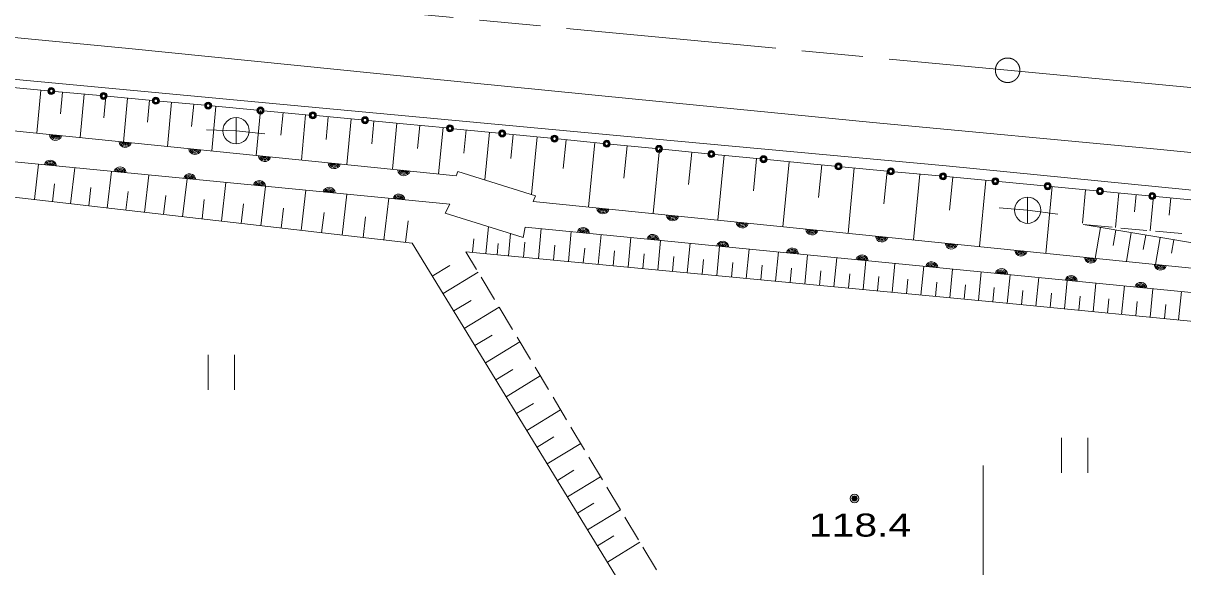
# Model space of a CAD drawing. Units: millimetres, scale not verified. Extents: x 40000 to 680000, y 20000 to 380000.
# Drawn here: x 307826 to 374057, y 262812 to 293898 of the extents above; entities that cross this region are included whole.
import ezdxf
from ezdxf.enums import TextEntityAlignment as Align

# ---------------------------------------------------------------- set-up
doc = ezdxf.new("R2010")
doc.units = ezdxf.units.MM
doc.header["$LTSCALE"] = 1000
doc.header["$PDMODE"] = 32
doc.header["$PDSIZE"] = 500
doc.linetypes.add('CHAIN', pattern=[18.5, 12, -1.5, 3.5, -1.5])
for name, color, linetype, lineweight in [('M-BMK', 2, 'CHAIN', 13), ('M-STR-HTXT', 7, 'Continuous', 13), ('M-STR-STRC', 7, 'Continuous', 13), ('M-WORK', 1, 'Continuous', 13)]:
    doc.layers.add(name, color=color, linetype=linetype, lineweight=lineweight)
doc.styles.add('ＭＳ Ｐゴシック', font='')
doc.styles.get('ＭＳ Ｐゴシック').set_extended_font_data('MS PGothic')

msp = doc.modelspace()

# ---------------------------------------------------------------- linework, layer by layer
at = {"layer": 'M-BMK'}
msp.add_line((265195, 300599), (364052, 291204), dxfattribs=at)
msp.add_lwpolyline([(364052, 291204), (423977, 285520), (450299, 283096), (463116, 282169)], dxfattribs=at)
msp.add_circle((364052, 291204), 700, dxfattribs=at)
at = {"layer": 'M-STR-HTXT'}
msp.add_line((362648, 268602), (362648, 234966), dxfattribs=at)
at = {"layer": 'M-STR-STRC'}
for p, q in [((306642, 290274), (309231, 290033)), ((309629, 289996), (312218, 289756)), ((312617, 289719), (315205, 289478)), ((315604, 289441), (318193, 289201)), ((318591, 289164), (321180, 288923)), ((321578, 288886), (324167, 288646)), ((324565, 288609), (327154, 288368)), ((327552, 288331), (329519, 288148)), ((329519, 288148), (332000, 287904)), ((332398, 287865), (334985, 287610)), ((335383, 287571), (337971, 287316)), ((338369, 287277), (340956, 287022)), ((341354, 286983), (343942, 286728)), ((344340, 286689), (346927, 286434)), ((347326, 286395), (349913, 286140)), ((350311, 286101), (352792, 285857)), ((352792, 285857), (354192, 285725)), ((354590, 285687), (357179, 285442)), ((357577, 285405), (360165, 285160)), ((360563, 285122), (363152, 284878)), ((363550, 284840), (366139, 284595)), ((366537, 284558), (369125, 284313)), ((369523, 284275), (372112, 284031)), ((372510, 283993), (375099, 283748))]:
    msp.add_line(p, q, dxfattribs=at)
for centre, radius in [((309430, 290015), 200), ((309430, 290015), 160), ((309430, 290015), 120), ((309430, 290015), 100), ((312417, 289737), 200), ((312417, 289737), 160), ((312417, 289737), 120), ((312417, 289737), 100), ((315405, 289460), 200), ((315405, 289460), 160), ((315405, 289460), 120), ((315405, 289460), 100), ((318392, 289182), 200), ((318392, 289182), 160), ((318392, 289182), 120), ((318392, 289182), 100), ((321379, 288905), 200), ((321379, 288905), 160), ((321379, 288905), 120), ((321379, 288905), 100), ((324366, 288627), 200), ((324366, 288627), 160), ((324366, 288627), 120), ((324366, 288627), 100), ((327353, 288350), 200), ((327353, 288350), 160), ((327353, 288350), 120), ((327353, 288350), 100), ((332199, 287885), 200), ((332199, 287885), 160), ((332199, 287885), 120), ((332199, 287885), 100), ((335184, 287591), 200), ((335184, 287591), 160), ((335184, 287591), 120), ((335184, 287591), 100), ((338170, 287297), 200), ((338170, 287297), 160), ((338170, 287297), 120), ((338170, 287297), 100), ((341155, 287003), 200), ((341155, 287003), 160), ((341155, 287003), 120), ((341155, 287003), 100), ((344141, 286709), 200), ((344141, 286709), 160), ((344141, 286709), 120), ((344141, 286709), 100), ((347127, 286415), 200), ((347127, 286415), 160), ((347127, 286415), 120), ((347127, 286415), 100), ((350112, 286121), 200), ((350112, 286121), 160), ((350112, 286121), 120), ((350112, 286121), 100), ((354391, 285706), 200), ((354391, 285706), 160), ((354391, 285706), 120), ((354391, 285706), 100), ((357378, 285423), 200), ((357378, 285423), 160), ((357378, 285423), 120), ((357378, 285423), 100), ((360364, 285141), 200), ((360364, 285141), 160), ((360364, 285141), 120), ((360364, 285141), 100), ((363351, 284859), 200), ((363351, 284859), 160), ((363351, 284859), 120), ((363351, 284859), 100), ((366338, 284576), 200), ((366338, 284576), 160), ((366338, 284576), 120), ((366338, 284576), 100), ((369324, 284294), 200), ((369324, 284294), 160), ((369324, 284294), 120), ((369324, 284294), 100), ((372311, 284012), 200), ((372311, 284012), 160), ((372311, 284012), 120), ((372311, 284012), 100)]:
    msp.add_circle(centre, radius, dxfattribs=at)
at = {"layer": 'M-WORK'}
for p, q in [((308838, 290070), (308609, 287604)), ((310071, 289955), (309956, 288722)), ((311304, 289841), (311073, 287354)), ((312547, 289725), (312432, 288482)), ((313791, 289610), (313558, 287101)), ((315045, 289493), (314929, 288239)), ((316299, 289377), (316064, 286847)), ((317564, 289259), (317447, 287994)), ((318829, 289142), (318592, 286590)), ((321380, 288905), (321141, 286331)), ((322667, 288785), (322548, 287498)), ((319986, 288497), (319986, 286997)), ((323954, 288665), (323713, 286070)), ((325251, 288545), (325131, 287247)), ((326549, 288424), (326306, 285807)), ((327858, 288303), (327736, 286994)), ((329167, 288181), (328921, 285541)), ((330486, 288053), (330356, 286734)), ((331805, 287923), (331545, 285275)), ((333130, 287793), (332999, 286469)), ((334454, 287663), (334185, 284935)), ((335818, 287528), (335683, 286165)), ((337181, 287394), (336857, 284098)), ((338829, 287232), (338667, 285584)), ((340477, 287069), (340114, 283381)), ((342321, 286888), (342140, 285044)), ((344165, 286706), (343801, 283008)), ((346015, 286524), (345833, 284675)), ((347864, 286342), (347499, 282633)), ((349718, 286160), (349536, 284305)), ((308471, 283809), (308705, 285828)), ((310528, 283571), (310766, 285628)), ((351573, 285977), (351207, 282258)), ((353433, 285796), (353257, 283936)), ((355293, 285621), (354939, 281880)), ((312624, 283328), (312866, 285423)), ((314758, 283081), (315005, 285215)), ((316933, 282829), (317184, 285003)), ((357164, 285444), (356987, 283573)), ((359034, 285267), (358678, 281501)), ((360917, 285089), (360739, 283206)), ((362800, 284911), (362442, 281120)), ((309500, 283690), (309619, 284718)), ((311576, 283449), (311697, 284497)), ((313691, 283204), (313815, 284272)), ((319148, 282573), (319404, 284788)), ((321404, 282311), (321665, 284568)), ((323703, 282045), (323969, 284344)), ((366591, 284552), (366230, 280736)), ((368499, 284372), (368319, 282464)), ((370408, 284192), (370221, 282212)), ((315845, 282955), (315971, 284042)), ((318040, 282701), (318168, 283808)), ((320276, 282442), (320407, 283570)), ((326044, 281774), (326315, 284115)), ((328429, 281498), (328705, 283883)), ((336955, 283701), (380155, 279325)), ((365196, 283952), (365196, 282452)), ((371398, 284098), (371304, 283108)), ((372388, 284004), (372201, 282033)), ((373373, 283911), (373280, 282926)), ((322553, 282178), (322686, 283327)), ((324873, 281910), (325009, 283080)), ((327236, 281636), (327375, 282829)), ((329664, 281355), (329807, 282590)), ((334258, 280718), (334406, 282268)), ((379624, 277996), (336492, 282239)), ((337253, 280433), (337417, 282148)), ((370016, 282230), (368363, 282379)), ((369350, 282214), (369055, 280450)), ((372008, 282051), (370514, 282185)), ((333483, 280792), (333557, 281567)), ((335538, 280596), (335660, 281876)), ((338964, 280269), (339127, 281980)), ((340669, 280107), (340832, 281812)), ((342370, 279944), (342532, 281645)), ((370232, 282067), (370085, 281185)), ((371114, 281919), (370839, 280269)), ((371939, 281782), (371801, 280957)), ((374000, 281871), (372506, 282006)), ((372764, 281644), (372507, 280100)), ((373536, 281515), (373407, 280743)), ((333723, 279807), (333112, 280828)), ((334898, 280657), (334959, 281297)), ((336396, 280514), (336477, 281372)), ((338109, 280351), (338190, 281206)), ((339817, 280188), (339898, 281041)), ((341520, 280025), (341601, 280876)), ((344066, 279783), (344227, 281478)), ((345756, 279621), (345918, 281312)), ((347442, 279461), (347603, 281146)), ((349123, 279300), (349283, 280981)), ((343218, 279863), (343299, 280711)), ((344911, 279702), (344992, 280547)), ((346599, 279541), (346679, 280384)), ((348282, 279380), (348362, 280221)), ((350798, 279140), (350958, 280816)), ((352469, 278981), (352629, 280652)), ((354135, 278822), (354294, 280488)), ((355796, 278663), (355955, 280325)), ((357453, 278505), (357611, 280162)), ((331192, 279437), (332195, 280050)), ((331805, 278434), (333811, 279660)), ((349960, 279220), (350040, 280058)), ((351634, 279061), (351713, 279896)), ((353302, 278901), (353382, 279734)), ((354966, 278743), (355045, 279573)), ((359104, 278348), (359261, 279999)), ((360750, 278191), (360908, 279837)), ((362392, 278034), (362549, 279676)), ((364030, 277876), (364189, 279515)), ((334749, 278091), (333979, 279378)), ((356624, 278584), (356703, 279413)), ((358278, 278427), (358357, 279252)), ((359927, 278269), (360006, 279093)), ((361571, 278113), (361650, 278933)), ((365666, 277718), (365825, 279354)), ((367300, 277559), (367459, 279193)), ((368932, 277400), (369091, 279032)), ((370562, 277242), (370721, 278872)), ((363211, 277956), (363291, 278775)), ((364848, 277797), (364928, 278615)), ((366483, 277638), (366563, 278455)), ((368116, 277480), (368196, 278296)), ((372190, 277084), (372348, 278712)), ((373816, 276926), (373974, 278552)), ((332413, 277441), (333405, 278048)), ((333020, 276448), (335006, 277663)), ((335776, 276375), (335006, 277662)), ((369747, 277321), (369826, 278136)), ((371376, 277163), (371455, 277977)), ((373003, 277005), (373082, 277818)), ((333621, 275465), (334604, 276066)), ((334222, 274482), (336189, 275684)), ((336803, 274658), (336033, 275946)), ((318396, 274939), (318396, 272939)), ((319896, 272939), (319896, 274939)), ((337829, 272942), (337059, 274229)), ((334818, 273508), (335791, 274104)), ((335413, 272535), (337360, 273726)), ((338856, 271226), (338086, 272513)), ((336003, 271571), (336967, 272160)), ((336593, 270607), (338521, 271786)), ((337176, 269652), (338131, 270236)), ((339883, 269509), (339113, 270796)), ((337760, 268697), (339670, 269865)), ((367126, 270187), (367126, 268187)), ((368626, 268187), (368626, 270187)), ((340909, 267793), (340139, 269080)), ((338338, 267752), (339284, 268330)), ((338917, 266807), (340807, 267963)), ((341936, 266076), (341166, 267364)), ((339489, 265871), (340425, 266443)), ((340062, 264935), (341934, 266080)), ((342962, 264360), (342192, 265647)), ((340629, 264008), (341555, 264575)), ((341195, 263081), (343049, 264215)), ((343989, 262644), (343219, 263931))]:
    msp.add_line(p, q, dxfattribs=at)
for points in [[(495404, 276307), (484511, 277016), (473689, 277789), (460364, 278709), (446081, 279869), (432996, 280973), (418566, 282151), (405388, 283494), (387738, 285188), (372591, 286697), (356357, 288225), (342793, 289550), (328032, 291022), (313861, 292458), (295787, 294188), (275045, 296083), (262971, 297188), (245505, 298973), (232394, 300171)], [(499397, 264854), (497460, 272144), (495877, 274150), (481130, 275098), (458602, 276598), (449740, 277150), (436323, 278447), (422244, 279828), (404409, 281484), (384615, 283361), (360541, 285736), (344998, 287171), (323906, 289131), (307424, 290677), (290805, 292251), (277029, 293604), (254777, 295674), (239841, 297082), (233207, 297736)], [(231390, 295359), (274849, 291032), (332558, 285172)], [(332190, 283544), (274618, 289143), (231215, 293598)], [(318292, 287799), (319986, 287747), (321629, 287578)], [(294400, 285438), (330046, 281311), (345053, 256775)], [(336955, 283701), (337078, 284028), (332649, 285417), (332558, 285172)], [(332190, 283544), (331934, 283041), (336383, 281650), (336492, 282239)], [(363563, 283335), (365196, 283202), (366925, 282979)], [(368363, 282379), (379167, 280575), (386032, 279673), (396541, 278458), (412094, 276544), (428253, 274943), (442038, 273581), (460673, 272504), (478011, 271373), (490545, 271014), (496363, 271752)], [(333112, 280828), (363184, 277959), (376829, 276634), (381991, 274218), (402476, 270905), (414741, 269097), (439440, 267477), (463021, 265880), (478799, 265080), (490047, 264523), (493532, 261799), (498320, 262977), (499397, 264854), (506825, 265581), (513362, 264364), (539821, 264736), (546640, 264874), (564521, 266233)]]:
    msp.add_lwpolyline(points, dxfattribs=at)
for centre, radius in [((319986, 287747), 750), ((365196, 283202), 750), ((355303, 266722), 150), ((355303, 266722), 120), ((355303, 266722), 90), ((355303, 266722), 60), ((355303, 266722), 30), ((355303, 266722), 20)]:
    msp.add_circle(centre, radius, dxfattribs=at)
for centre, radius, start, end in [((309678, 287550), 354, 182.99875, 345.40393), ((309678, 287550), 283, 185.22279, 343.17989), ((309678, 287550), 212, 188.96912, 339.43357), ((309678, 287550), 142, 196.68085, 331.72184), ((309678, 287550), 100, 206.99851, 321.40418), ((313658, 287146), 354, 182.99875, 345.40393), ((313658, 287146), 283, 185.22279, 343.17989), ((313658, 287146), 212, 188.96912, 339.43357), ((313658, 287146), 142, 196.68085, 331.72184), ((313658, 287146), 100, 206.99851, 321.40418), ((317637, 286742), 354, 182.99875, 345.40393), ((317637, 286742), 283, 185.22279, 343.17989), ((317637, 286742), 212, 188.96912, 339.43357), ((317637, 286742), 142, 196.68085, 331.72184), ((317637, 286742), 100, 206.99851, 321.40418), ((321617, 286337), 354, 182.99875, 345.40393), ((321617, 286337), 283, 185.22279, 343.17989), ((321617, 286337), 212, 188.96912, 339.43357), ((321617, 286337), 142, 196.68085, 331.72184), ((321617, 286337), 100, 206.99851, 321.40418), ((309370, 285709), 354, 3.24252, 165.6477), ((309370, 285709), 283, 5.46656, 163.42366), ((309370, 285709), 212, 9.21289, 159.67733), ((309370, 285709), 142, 16.92461, 151.9656), ((309370, 285709), 100, 27.24228, 141.64794), ((313352, 285322), 354, 3.24252, 165.6477), ((313352, 285322), 283, 5.46656, 163.42366), ((313352, 285322), 212, 9.21289, 159.67733), ((313352, 285322), 142, 16.92461, 151.9656), ((325596, 285933), 354, 182.99875, 345.40393), ((325596, 285933), 283, 185.22279, 343.17989), ((325596, 285933), 212, 188.96912, 339.43357), ((325596, 285933), 142, 196.68085, 331.72184), ((325596, 285933), 100, 206.99851, 321.40418), ((329576, 285529), 354, 182.99875, 345.40393), ((329576, 285529), 283, 185.22279, 343.17989), ((329576, 285529), 212, 188.96912, 339.43357), ((329576, 285529), 142, 196.68085, 331.72184), ((329576, 285529), 100, 206.99851, 321.40418), ((313352, 285322), 100, 27.24228, 141.64794), ((317333, 284935), 354, 3.24252, 165.6477), ((317333, 284935), 283, 5.46656, 163.42366), ((317333, 284935), 212, 9.21289, 159.67733), ((317333, 284935), 142, 16.92461, 151.9656), ((317333, 284935), 100, 27.24228, 141.64794), ((321314, 284547), 354, 3.24252, 165.6477), ((321314, 284547), 283, 5.46656, 163.42366), ((321314, 284547), 212, 9.21289, 159.67733), ((321314, 284547), 142, 16.92461, 151.9656), ((321314, 284547), 100, 27.24228, 141.64794), ((325295, 284160), 354, 3.24252, 165.6477), ((325295, 284160), 283, 5.46656, 163.42366), ((325295, 284160), 212, 9.21289, 159.67733), ((325295, 284160), 142, 16.92461, 151.9656), ((325295, 284160), 100, 27.24228, 141.64794), ((329276, 283773), 354, 3.24252, 165.6477), ((329276, 283773), 283, 5.46656, 163.42366), ((329276, 283773), 212, 9.21289, 159.67733), ((329276, 283773), 142, 16.92461, 151.9656), ((329276, 283773), 100, 27.24228, 141.64794), ((340940, 283352), 354, 183.01347, 345.41864), ((340940, 283352), 283, 185.2375, 343.1946), ((340940, 283352), 212, 188.98383, 339.44828), ((340940, 283352), 142, 196.69556, 331.73655), ((340940, 283352), 100, 207.01322, 321.41889), ((344920, 282949), 354, 183.01347, 345.41864), ((344920, 282949), 283, 185.2375, 343.1946), ((344920, 282949), 212, 188.98383, 339.44828), ((344920, 282949), 142, 196.69556, 331.73655), ((344920, 282949), 100, 207.01322, 321.41889), ((339811, 281858), 354, 3.17935, 165.58452), ((348900, 282546), 354, 183.01347, 345.41864), ((348900, 282546), 283, 185.2375, 343.1946), ((348900, 282546), 212, 188.98383, 339.44828), ((348900, 282546), 142, 196.69556, 331.73655), ((348900, 282546), 100, 207.01322, 321.41889), ((339811, 281858), 283, 5.40339, 163.36049), ((339811, 281858), 212, 9.14971, 159.61416), ((339811, 281858), 142, 16.86144, 151.90243), ((339811, 281858), 100, 27.1791, 141.58477), ((343792, 281467), 354, 3.17935, 165.58452), ((343792, 281467), 283, 5.40339, 163.36049), ((343792, 281467), 212, 9.14971, 159.61416), ((343792, 281467), 142, 16.86144, 151.90243), ((343792, 281467), 100, 27.1791, 141.58477), ((352879, 282143), 354, 183.01347, 345.41864), ((352879, 282143), 283, 185.2375, 343.1946), ((352879, 282143), 212, 188.98383, 339.44828), ((352879, 282143), 142, 196.69556, 331.73655), ((352879, 282143), 100, 207.01322, 321.41889), ((356859, 281740), 354, 183.01347, 345.41864), ((356859, 281740), 283, 185.2375, 343.1946), ((356859, 281740), 212, 188.98383, 339.44828), ((356859, 281740), 142, 196.69556, 331.73655), ((356859, 281740), 100, 207.01322, 321.41889), ((347772, 281075), 354, 3.17935, 165.58452), ((347772, 281075), 283, 5.40339, 163.36049), ((347772, 281075), 212, 9.14971, 159.61416), ((347772, 281075), 142, 16.86144, 151.90243), ((347772, 281075), 100, 27.1791, 141.58477), ((351753, 280683), 354, 3.17935, 165.58452), ((351753, 280683), 283, 5.40339, 163.36049), ((351753, 280683), 212, 9.14971, 159.61416), ((351753, 280683), 142, 16.86144, 151.90243), ((360839, 281337), 354, 183.01347, 345.41864), ((360839, 281337), 283, 185.2375, 343.1946), ((360839, 281337), 212, 188.98383, 339.44828), ((360839, 281337), 142, 196.69556, 331.73655), ((360839, 281337), 100, 207.01322, 321.41889), ((364818, 280933), 354, 183.01347, 345.41864), ((364818, 280933), 283, 185.2375, 343.1946), ((364818, 280933), 212, 188.98383, 339.44828), ((364818, 280933), 142, 196.69556, 331.73655), ((364818, 280933), 100, 207.01322, 321.41889), ((351753, 280683), 100, 27.1791, 141.58477), ((355734, 280292), 354, 3.17935, 165.58452), ((355734, 280292), 283, 5.40339, 163.36049), ((355734, 280292), 212, 9.14971, 159.61416), ((355734, 280292), 142, 16.86144, 151.90243), ((355734, 280292), 100, 27.1791, 141.58477), ((359715, 279900), 354, 3.17935, 165.58452), ((359715, 279900), 283, 5.40339, 163.36049), ((368798, 280530), 354, 183.01347, 345.41864), ((368798, 280530), 283, 185.2375, 343.1946), ((368798, 280530), 212, 188.98383, 339.44828), ((368798, 280530), 142, 196.69556, 331.73655), ((368798, 280530), 100, 207.01322, 321.41889), ((359715, 279900), 212, 9.14971, 159.61416), ((359715, 279900), 142, 16.86144, 151.90243), ((359715, 279900), 100, 27.1791, 141.58477), ((363696, 279509), 354, 3.17935, 165.58452), ((363696, 279509), 283, 5.40339, 163.36049), ((363696, 279509), 212, 9.14971, 159.61416), ((363696, 279509), 142, 16.86144, 151.90243), ((363696, 279509), 100, 27.1791, 141.58477), ((372777, 280127), 354, 183.01347, 345.41864), ((372777, 280127), 283, 185.2375, 343.1946), ((372777, 280127), 212, 188.98383, 339.44828), ((372777, 280127), 142, 196.69556, 331.73655), ((372777, 280127), 100, 207.01322, 321.41889), ((367676, 279117), 354, 3.17935, 165.58452), ((367676, 279117), 283, 5.40339, 163.36049), ((367676, 279117), 212, 9.14971, 159.61416), ((367676, 279117), 142, 16.86144, 151.90243), ((367676, 279117), 100, 27.1791, 141.58477), ((371657, 278726), 354, 3.17935, 165.58452), ((371657, 278726), 283, 5.40339, 163.36049), ((371657, 278726), 212, 9.14971, 159.61416), ((371657, 278726), 142, 16.86144, 151.90243), ((371657, 278726), 100, 27.1791, 141.58477)]:
    msp.add_arc(centre, radius, start, end, dxfattribs=at)
msp.add_point((355303, 266722), dxfattribs=at)

# ---------------------------------------------------------------- texts
at = {"layer": 'M-WORK', "style": 'ＭＳ Ｐゴシック', "width": 1.35}
msp.add_text('118.4', height=1320, dxfattribs=at).set_placement((355624, 264144), align=Align.BOTTOM_CENTER)

doc.saveas('drawing.dxf')
